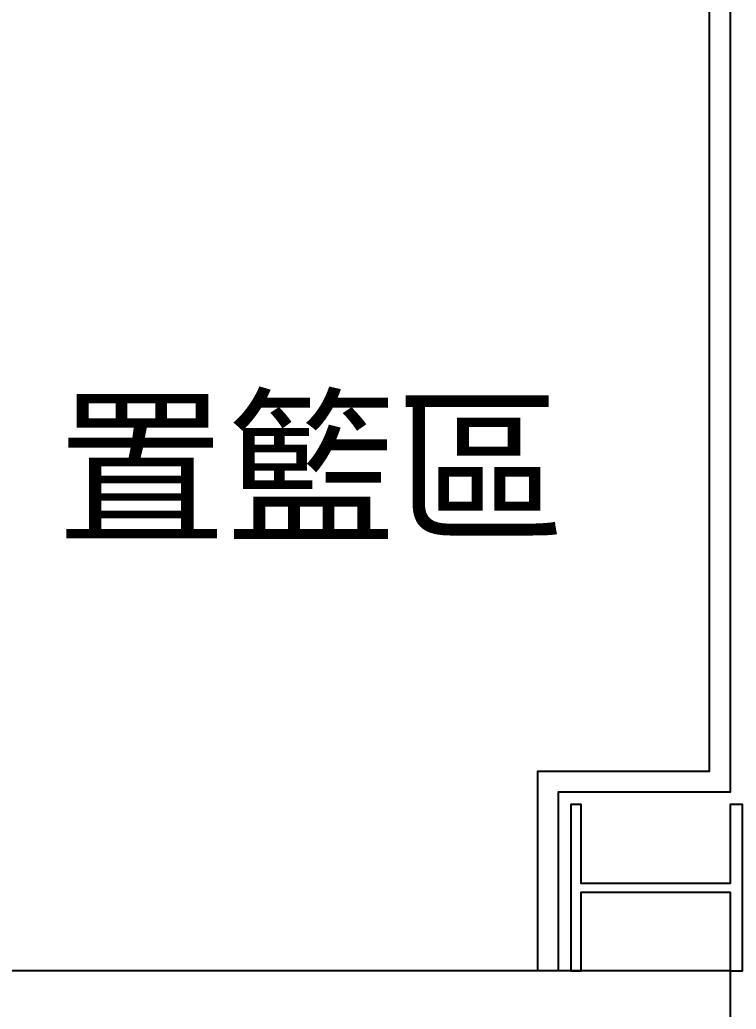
# Model space of a CAD drawing. Header units: millimetres. Extents: x 0 to 31017, y 0 to 21335.
# Drawn here: x 29485.6 to 29658.7, y 5683.1 to 5922.2 of the extents above; entities that cross this region are included whole.
import ezdxf
from ezdxf import colors
from ezdxf.entities.mleader import LeaderData, LeaderLine
from ezdxf.enums import TextEntityAlignment as Align
from ezdxf.math import Vec2, Vec3

# ---------------------------------------------------------------- set-up
doc = ezdxf.new("R2010")
doc.units = ezdxf.units.MM
doc.layers.add('PDF_幾何圖形', color=7, linetype='Continuous')
doc.styles.get("Standard").update_dxf_attribs({"font": 'arial.ttf'})
doc.styles.add('新細明體', font='')
doc.styles.get('新細明體').set_extended_font_data('PMingLiU')

# ---------------------------------------------------------------- blocks, each defined once
blk = doc.blocks.new('3F庫板圖灰底')
at = {"color": 8}
for points in [[(103157.5, -8371.44), (103860, -8371.44), (103860, -8412.07), (103901.48, -8412.07), (103901.48, -8965.59), (103860, -8965.59), (103860, -9008.72)], [(103162.5, -8376.44), (103855, -8376.44), (103855, -8417.07), (103896.48, -8417.07), (103896.48, -8960.59), (103855, -8960.59), (103855, -9008.72)]]:
    blk.add_lwpolyline(points, dxfattribs=at)
blk.add_lwpolyline([(103451.48, -9008.72), (103901.48, -9008.72), (103901.48, -9503.72), (103451.48, -9503.72)], close=True, dxfattribs=at)
blk = doc.blocks.new('3F建築底圖')
at = {"layer": 'PDF_幾何圖形', "lineweight": 25}
blk.add_lwpolyline([(3022.86, -1155.35), (3025.82, -1155.35), (3025.82, -1115.14), (3022.86, -1115.14), (3022.86, -1134.19), (2986.88, -1134.19), (2986.88, -1115.14), (2984.34, -1115.14), (2984.34, -1155.35), (2986.88, -1155.35), (2986.88, -1136.3), (3022.86, -1136.3)], close=True, dxfattribs=at)
at = {"linetype": 'ByBlock', "ltscale": 5, "insert": (2860.19, -1018.79), "char_height": 30, "attachment_point": 1, "style": '新細明體'}
blk.add_mtext_dynamic_manual_height_columns('置籃區', width=143.7744, gutter_width=300, heights=[0], dxfattribs=at)
blk = doc.blocks.new('_DetailCallout')
at = {"color": 0, "linetype": 'ByBlock', "lineweight": -2, "transparency": 16777216}
blk.add_line((8, 0), (-8, 0), dxfattribs=at)
blk.add_circle((0, 0), 8, dxfattribs=at)
at = {"color": 0, "transparency": 16777216}
for tag, p in [('視圖號碼', (0, 1)), ('圖紙號碼', (0, -6))]:
    blk.add_attdef(tag, text='', height=3, dxfattribs=at).set_placement(p, align=Align.CENTER)

msp = doc.modelspace()

# ---------------------------------------------------------------- block references
msp.add_blockref('3F建築底圖', (26634.36, 6847.73))
at = {"color": 9}
msp.add_blockref('3F庫板圖灰底', (-74244.3, 14701.19), dxfattribs=at)

# ---------------------------------------------------------------- leaders
at = {"color": 54}
ml = msp.add_multileader_block('Standard', dxfattribs=at)
ml.set_content('_DetailCallout', color=54, scale=15)
ml.set_attribute('視圖號碼', '冷藏庫', width=0)
ml.set_attribute('圖紙號碼', 'A機', width=0)
ml.set_leader_properties()
ml.build(insert=Vec2(0, 0))
ml.multileader.update_dxf_attribs({"leader_type": 0})
ctx = ml.context
ctx.base_point, ctx.plane_origin = Vec3(29838.44, 5795.86), Vec3(29958.44, 5795.86)
notes = []
notes.append((ctx, [(0, (0, 0, 0), (0, 0), (1, 0), 1, [])]))
ctx.block.insert = Vec3(29958.44, 5795.86)
for ctx, leaders in notes:
    for number, flags, end, landing, length, lines in leaders:
        leader = LeaderData()
        leader.index, (leader.has_last_leader_line, leader.has_dogleg_vector, leader.attachment_direction) = number, flags
        leader.last_leader_point, leader.dogleg_vector, leader.dogleg_length = Vec3(end), Vec3(landing), length
        for number, points, colour, breaks in lines:
            line = LeaderLine()
            line.index, line.vertices, line.color, line.breaks = number, Vec3.list(points), colors.encode_raw_color(colour), breaks
            leader.lines.append(line)
        ctx.leaders.append(leader)

doc.saveas('drawing.dxf')
